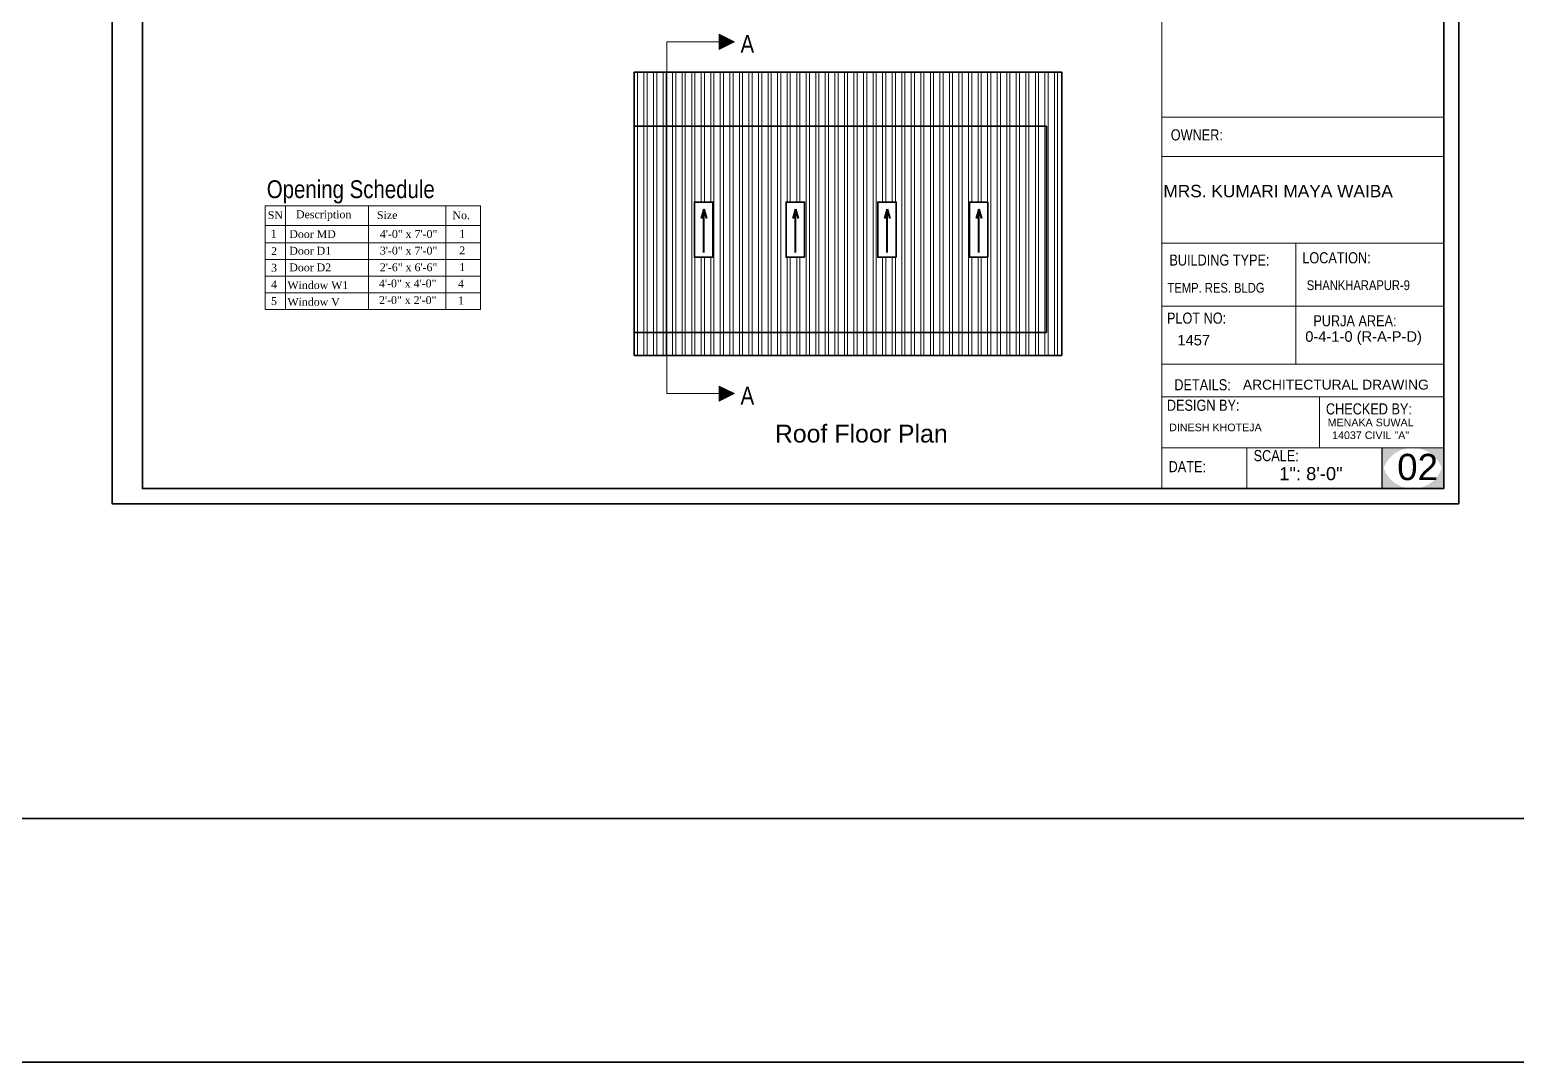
# Model space of a CAD drawing. Header units: inches. Extents: x 352533 to 378079, y -36324 to -23949.
# Drawn here: x 355364 to 356531, y -32468 to -31657 of the extents above; entities that cross this region are included whole.
import ezdxf

# ---------------------------------------------------------------- set-up
doc = ezdxf.new("R2010")
doc.units = ezdxf.units.IN
doc.header["$LTSCALE"] = 2
doc.header["$MEASUREMENT"] = 0
doc.layers.get('0').update_dxf_attribs({"linetype": 'CONTINUOUS'})
for name, color, linetype, lineweight in [('DIM_LINE', 173, 'CONTINUOUS', 20), ('door', 20, 'CONTINUOUS', 35), ('steps', 253, 'CONTINUOUS', 20), ('TEXT', 181, 'CONTINUOUS', 25), ('WALL - A', 1, 'CONTINUOUS', 40)]:
    doc.layers.add(name, color=color, linetype=linetype, lineweight=lineweight)
doc.layers.add('Normal Wall', color=7, linetype='CONTINUOUS', lineweight=35, true_color=0xffaf89)
doc.layers.add('Rear Wall', color=7, linetype='CONTINUOUS', lineweight=20, true_color=0xd4e480)
doc.styles.get("Standard").update_dxf_attribs({"font": 'ARIALN.TTF'})
doc.styles.add('SwissBT', font='swiss.ttf', dxfattribs={"height": 12})
doc.styles.add('TIMES', font='times.ttf')
pattern_1 = [(90, (386258.6, 328700.133), (-7.5, 2e-15), []), (90, (386261.1, 328702.633), (-7.5, 2e-15), [])]

msp = doc.modelspace()

# ---------------------------------------------------------------- hatches: boundary and pattern name
at = {"linetype": 'ByBlock', "lineweight": 5}
for points in [[(355917.24, -31666.51), (355905.24, -31660.51), (355905.24, -31672.51)], [(355917.24, -31942.78), (355905.24, -31936.78), (355905.24, -31948.78)]]:
    msp.add_hatch(color=7, dxfattribs=at).paths.add_polyline_path(points)
msp.add_hatch(color=0).paths.add_polyline_path([(356474.39, -31985.3), (356450.08, -31985.3, -0.4142136), (356474.39, -32009.61)])
at = {"layer": 'DIM_LINE'}
h = msp.add_hatch(dxfattribs=at)
h.set_pattern_fill('ANSI32', color=256, scale=20, angle=45)
h.set_pattern_definition(pattern_1)
h.paths.add_polyline_path([(356162.33, -31732.78), (356162.33, -31894.78), (355838.33, -31894.78), (355838.33, -31912.78), (356174.33, -31912.78), (356174.33, -31690.16), (355838.33, -31690.16), (355838.33, -31732.78)])
h = msp.add_hatch(dxfattribs=at)
h.set_pattern_fill('ANSI32', color=256, scale=20, angle=45)
h.set_pattern_definition(pattern_1)
h.paths.add_polyline_path([(355838.33, -31732.78), (355838.33, -31894.78), (356162.33, -31894.78), (356162.33, -31732.78)])
h.paths.add_polyline_path([(355972.26, -31792.31), (355972.26, -31835.63), (355957.81, -31835.63), (355957.81, -31792.31)], flags=16)
h.paths.add_polyline_path([(356029.81, -31792.31), (356044.26, -31792.31), (356044.26, -31835.63), (356029.81, -31835.63)], flags=16)
h.paths.add_polyline_path([(355900.26, -31792.31), (355900.26, -31835.63), (355885.81, -31835.63), (355885.81, -31792.31)], flags=16)
h.paths.add_polyline_path([(356101.81, -31792.31), (356116.26, -31792.31), (356116.26, -31835.63), (356101.81, -31835.63)], flags=16)
at = {"layer": 'TEXT'}
for points in [[(356450.08, -31985.3), (356425.77, -31985.3), (356425.77, -32009.61, -0.4142136)], [(356450.08, -31985.3), (356425.77, -31985.3), (356425.77, -32009.61, -0.4142136)], [(356474.39, -31985.3), (356450.08, -31985.3, -0.4142136), (356474.39, -32009.61)], [(356425.77, -31993.11), (356425.77, -32017.42), (356450.08, -32017.42, -0.4142136)], [(356425.77, -31993.11), (356425.77, -32017.42), (356450.08, -32017.42, -0.4142136)], [(356474.39, -31993.11, -0.4142136), (356450.08, -32017.42), (356474.39, -32017.42)], [(356474.39, -31993.11, -0.4142136), (356450.08, -32017.42), (356474.39, -32017.42)]]:
    msp.add_hatch(color=0, dxfattribs=at).paths.add_polyline_path(points)

# ---------------------------------------------------------------- linework, layer by layer
at = {"color": 7, "linetype": 'ByBlock', "lineweight": 5}
for p, q in [((355864.07, -31666.51), (355864.07, -31942.78)), ((355864.07, -31666.51), (355905.24, -31666.51)), ((355905.24, -31660.51), (355905.24, -31672.51)), ((355905.24, -31660.51), (355917.24, -31666.51)), ((355917.24, -31666.51), (355905.24, -31672.51)), ((355905.24, -31936.78), (355905.24, -31948.78)), ((355905.24, -31936.78), (355917.24, -31942.78)), ((355864.07, -31942.78), (355905.24, -31942.78)), ((355917.24, -31942.78), (355905.24, -31948.78))]:
    msp.add_line(p, q, dxfattribs=at)
at = {"color": 0}
msp.add_line((356425.77, -31985.3), (356425.77, -32017.42), dxfattribs=at)
msp.add_line((356425.77, -31985.3), (356425.77, -32017.42), dxfattribs=at)
at = {"layer": 'DIM_LINE'}
for points in [[(355900.26, -31792.31), (355885.81, -31792.31), (355885.81, -31835.63), (355900.26, -31835.63)], [(355972.26, -31792.31), (355957.81, -31792.31), (355957.81, -31835.63), (355972.26, -31835.63)], [(356044.26, -31792.31), (356029.81, -31792.31), (356029.81, -31835.63), (356044.26, -31835.63)], [(356116.26, -31792.31), (356101.81, -31792.31), (356101.81, -31835.63), (356116.26, -31835.63)]]:
    msp.add_lwpolyline(points, close=True, dxfattribs=at)
at = {"layer": 'door', "ltscale": 0.5}
for p, q in [((355838.33, -31912.78), (355838.33, -31690.16)), ((355838.33, -31690.16), (356174.33, -31690.16)), ((356174.33, -31912.78), (356174.33, -31690.16)), ((355838.33, -31732.78), (356162.33, -31732.78)), ((356162.33, -31894.78), (356162.33, -31732.78)), ((355838.33, -31894.78), (356162.33, -31894.78)), ((355838.33, -31912.78), (356174.33, -31912.78))]:
    msp.add_line(p, q, dxfattribs=at)
for points in [[(352533.04, -26590.7), (365685.1, -26590.7), (365685.1, -32468), (352533.04, -32468)], [(355900.26, -31835.63), (355885.81, -31835.63), (355885.81, -31792.31), (355900.26, -31792.31)], [(355972.26, -31835.63), (355957.81, -31835.63), (355957.81, -31792.31), (355972.26, -31792.31)], [(356044.26, -31835.63), (356029.81, -31835.63), (356029.81, -31792.31), (356044.26, -31792.31)], [(356116.26, -31835.63), (356101.81, -31835.63), (356101.81, -31792.31), (356116.26, -31792.31)]]:
    msp.add_lwpolyline(points, close=True, dxfattribs=at)
at = {"layer": 'door', "color": 3, "ltscale": 0.5}
msp.add_lwpolyline([(353912.38, -31138.82), (357997.15, -31138.82), (357997.15, -32276.53), (353912.38, -32276.53)], close=True, dxfattribs=at)
at = {"layer": 'Normal Wall'}
for points in [[(355428.29, -31278.8), (356486.29, -31278.8), (356486.29, -32029.33), (355428.29, -32029.33)], [(355428.29, -31278.8), (356486.29, -31278.8), (356486.29, -32029.33), (355428.29, -32029.33)], [(356474.39, -31290.71), (355452.1, -31290.71), (355452.1, -32017.42), (356474.39, -32017.42)], [(356474.39, -31290.71), (355452.1, -31290.71), (355452.1, -32017.42), (356474.39, -32017.42)]]:
    msp.add_lwpolyline(points, close=True, dxfattribs=at)
at = {"layer": 'Rear Wall'}
for p, q in [((356252.97, -31734.98), (356252.97, -31290.71)), ((356252.97, -31725.72), (356474.39, -31725.72)), ((356252.97, -31725.72), (356474.39, -31725.72)), ((356252.97, -31725.72), (356474.39, -31725.72)), ((356252.97, -31725.72), (356474.39, -31725.72)), ((356252.97, -31756.52), (356474.39, -31756.52)), ((356252.97, -31756.52), (356474.39, -31756.52)), ((356252.97, -31824.58), (356474.39, -31824.58)), ((356252.97, -31824.58), (356474.39, -31824.58)), ((356358.24, -31824.58), (356358.24, -31910.48)), ((356358.24, -31824.58), (356358.24, -31919.74)), ((356252.97, -31874.07), (356474.39, -31874.07)), ((356252.97, -31874.07), (356474.39, -31874.07)), ((356252.97, -31919.74), (356474.39, -31919.74)), ((356252.97, -31945.18), (356474.39, -31945.18)), ((356252.97, -31945.18), (356474.39, -31945.18)), ((356376.82, -31985.3), (356376.82, -31945.18)), ((356376.82, -31985.3), (356376.82, -31945.18)), ((356252.97, -31985.3), (356474.39, -31985.3)), ((356252.97, -31985.3), (356474.39, -31985.3)), ((356319.7, -31985.3), (356319.7, -32017.42)), ((356319.7, -31985.3), (356319.7, -32017.42))]:
    msp.add_line(p, q, dxfattribs=at)
msp.add_lwpolyline([(356252.97, -31725.72), (356474.39, -31725.72), (356474.39, -32017.42), (356252.97, -32017.42)], close=True, dxfattribs=at)
msp.add_lwpolyline([(356252.97, -31725.72), (356474.39, -31725.72), (356474.39, -32017.42), (356252.97, -32017.42)], close=True, dxfattribs=at)
at = {"layer": 'steps', "color": 7, "lineweight": 5, "ltscale": 0.3}
for p, q in [((355548.44, -31795.38), (355717.66, -31795.38)), ((355548.44, -31876.65), (355548.44, -31795.38)), ((355564.39, -31795.38), (355564.39, -31876.65)), ((355629.8, -31795.38), (355629.8, -31876.65)), ((355690.35, -31795.38), (355690.35, -31876.65)), ((355717.66, -31795.38), (355717.66, -31876.65)), ((355548.44, -31810.74), (355717.66, -31810.74)), ((355548.44, -31810.74), (355717.66, -31810.74)), ((355548.44, -31824.32), (355717.66, -31824.32)), ((355548.44, -31837.41), (355717.66, -31837.41)), ((355548.44, -31850.49), (355717.66, -31850.49)), ((355548.44, -31863.57), (355717.66, -31863.57)), ((355548.44, -31876.65), (355717.66, -31876.65))]:
    msp.add_line(p, q, dxfattribs=at)
at = {"layer": 'WALL - A'}
for p, q in [((355893.23, -31797.89), (355891.11, -31805.19)), ((355893.23, -31831.87), (355893.23, -31797.89)), ((355893.23, -31797.89), (355895.36, -31805.19)), ((355965.23, -31797.89), (355963.11, -31805.19)), ((355965.23, -31831.87), (355965.23, -31797.89)), ((355965.23, -31797.89), (355967.36, -31805.19)), ((356037.23, -31797.89), (356035.11, -31805.19)), ((356037.23, -31831.87), (356037.23, -31797.89)), ((356037.23, -31797.89), (356039.36, -31805.19)), ((356109.23, -31797.89), (356107.11, -31805.19)), ((356109.23, -31831.87), (356109.23, -31797.89)), ((356109.23, -31797.89), (356111.36, -31805.19))]:
    msp.add_line(p, q, dxfattribs=at)

# ---------------------------------------------------------------- texts
at = {"color": 0}
for s, p in [('OWNER:', (356259.97, -31743.86)), ('LOCATION:', (356363.31, -31840.41))]:
    msp.add_text(s, height=8.704, dxfattribs=at).set_placement(p)
at = {"color": 7, "linetype": 'ByBlock', "lineweight": 5}
msp.add_text('Opening Schedule', height=14, dxfattribs=at).set_placement((355549.8, -31789.18))
at = {"color": 7, "linetype": 'ByBlock', "lineweight": 5, "char_height": 14}
for s, insert, width, attachment_point in [('A', (355922, -31661.06), 26.5803, 1), ('A', (355922, -31937.32), 26.5803, 1), ('{\\fArial CE|b0|i0|c0|p34;Roof\\fArial CE|b0|i0|c238|p34; Floor Plan}', (356016.85, -31974.27), 235.547, 5)]:
    msp.add_mtext(s, dxfattribs=dict(at, insert=insert, width=width, attachment_point=attachment_point))
at = {"layer": 'steps', "color": 7, "lineweight": 5, "ltscale": 0.3, "style": 'TIMES'}
for s, height, p in [('SN', 6.169, (355550.57, -31805.61)), ('Description', 6.169, (355572.77, -31805.04)), ('Size', 6.169, (355636.36, -31805.61)), ('No.', 6.169, (355695.7, -31805.73)), ('1', 6.17, (355552.88, -31820.16)), ('Door MD', 6.169, (355567.51, -31820.54)), ('4\'-0" x 7\'-0"', 6.169, (355638.65, -31820.44)), ('1', 6.17, (355701.02, -31820.28)), ('2', 6.17, (355553.19, -31833.87)), ('Door D1', 6.169, (355567.51, -31833.62)), ('3\'-0" x 7\'-0"', 6.169, (355638.65, -31833.53)), ('2', 6.17, (355701.02, -31833.36)), ('3', 6.17, (355553.19, -31846.95)), ('Door D2', 6.169, (355567.51, -31846.7)), ('2\'-6" x 6\'-6"', 6.169, (355638.65, -31846.61)), ('1', 6.17, (355701.02, -31846.45)), ('4', 6.17, (355553.19, -31860.03)), ('Window W1', 6.169, (355566.01, -31860.63)), ('4\'-0" x 4\'-0"', 6.169, (355637.96, -31859.32)), ('4', 6.17, (355700.08, -31859.53)), ('5', 6.17, (355553.19, -31873.11)), ('Window V', 6.169, (355566.01, -31873.71)), ('2\'-0" x 2\'-0"', 6.169, (355637.96, -31872.4)), ('1', 6.17, (355700.08, -31872.61))]:
    msp.add_text(s, height=height, dxfattribs=at).set_placement(p)
at = {"layer": 'TEXT', "color": 0}
for s, height, p in [('OWNER:', 8.704, (356259.97, -31743.86)), ('LOCATION:', 8.704, (356363.31, -31840.41)), ('CHECKED BY:', 8.7044, (356381.87, -31959.1)), ('CHECKED BY:', 8.7044, (356381.87, -31959.1)), ('SCALE:', 8.704, (356325.1, -31995.83)), ('SCALE:', 8.704, (356325.1, -31995.83))]:
    msp.add_text(s, height=height, dxfattribs=at).set_placement(p)
at = {"layer": 'TEXT', "color": 0, "linetype": 'ByBlock', "style": 'SwissBT'}
for s, insert, char_height, width, attachment_point in [('MRS. KUMARI MAYA WAIBA', (356344.31, -31778.76), 9.72, 217.5111, 2), ('ARCHITECTURAL DRAWING', (356316.69, -31931.83), 7.7396, 268.5322, 1), ('MENAKA SUWAL\\P14037 CIVIL "A"', (356416.99, -31962.44), 6, 88.5492, 2), ('DINESH KHOTEJA', (356258.75, -31966.31), 6, 201.5276, 1)]:
    msp.add_mtext(s, dxfattribs=dict(at, insert=insert, char_height=char_height, width=width, attachment_point=attachment_point))
at = {"layer": 'TEXT', "color": 0, "attachment_point": 1}
for s, insert, char_height, width in [('BUILDING TYPE:', (356258.89, -31833.49), 8.7044, 148.5551), ('BUILDING TYPE:', (356258.89, -31833.49), 8.7044, 148.5551), ('PLOT NO: ', (356256.99, -31879.1), 8.704, 138.0271), ('PLOT NO: ', (356256.99, -31879.1), 8.704, 138.0271), ('PURJA AREA:', (356371.99, -31881.2), 8.7044, 197.5821), ('PURJA AREA:', (356371.99, -31881.2), 8.7044, 197.5821), ('DETAILS: ', (356262.79, -31931.49), 8.704, 138.0271), ('DESIGN BY:', (356256.94, -31947.54), 8.704, 138.0271), ('DESIGN BY:', (356256.94, -31947.54), 8.704, 138.0271), ('DATE:', (356258.3, -31995.77), 8.704, 34.8177)]:
    msp.add_mtext(s, dxfattribs=dict(at, insert=insert, char_height=char_height, width=width))
at = {"layer": 'TEXT', "color": 0, "linetype": 'ByBlock', "insert": (356257.47, -31855.79), "char_height": 7.6711, "width": 381.0351, "attachment_point": 1}
msp.add_mtext('TEMP. RES. BLDG', dxfattribs=at)
at = {"layer": 'TEXT', "color": 0, "linetype": 'ByBlock', "insert": (356366.84, -31853.76), "char_height": 7.6711, "attachment_point": 1}
msp.add_mtext_dynamic_manual_height_columns('SHANKHARAPUR-9', width=381.0351, gutter_width=1.53, heights=[0], dxfattribs=at)
at = {"layer": 'TEXT', "color": 0, "style": 'SwissBT'}
for s, insert, char_height, width, attachment_point in [('0-4-1-0 (R-A-P-D)', (356411.46, -31893.77), 8.2555, 163.2142, 2), ('1457', (356265.2, -31896.61), 8.256, 163.2142, 1), ('02', (356437.87, -31990.06), 20.639, 20.1585, 1)]:
    msp.add_mtext(s, dxfattribs=dict(at, insert=insert, char_height=char_height, width=width, attachment_point=attachment_point))
at = {"layer": 'TEXT', "color": 0, "ltscale": 0.5, "insert": (356345.18, -32000.48), "char_height": 10.319, "width": 127.5344, "attachment_point": 1, "style": 'SwissBT'}
msp.add_mtext('1": 8\'-0"', dxfattribs=at)
msp.add_mtext('1": 8\'-0"', dxfattribs=at)

doc.saveas('drawing.dxf')
